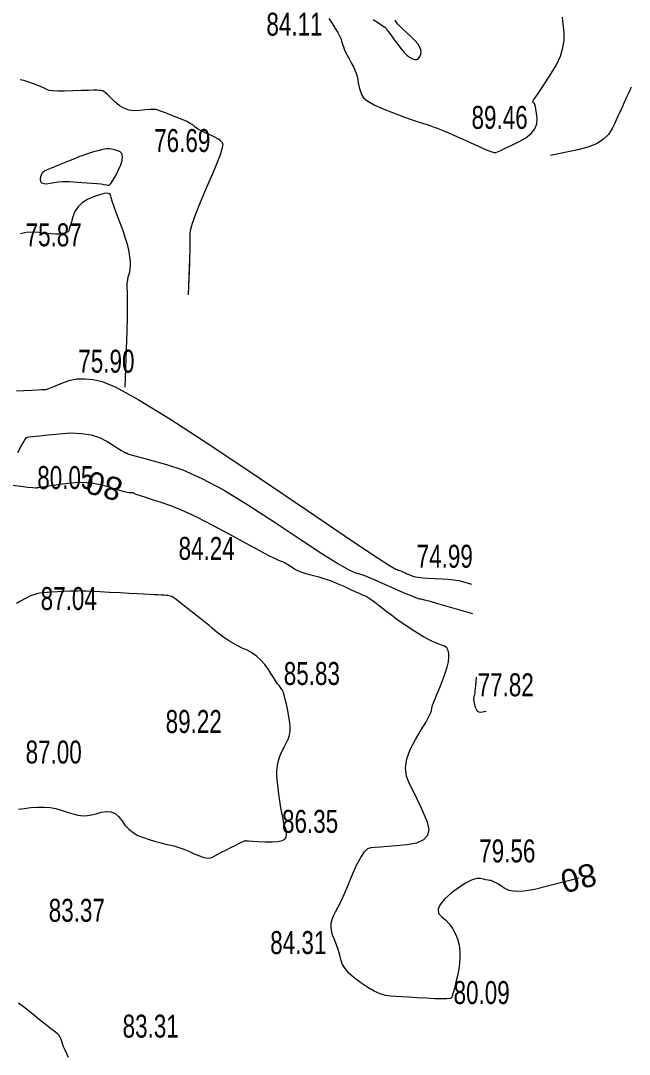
# Model space of a CAD drawing. Header units: metres. Extents: x 431006 to 434411, y 2469261 to 2473208.
# Drawn here: x 433508.7 to 433614.7, y 2471545.4 to 2471725.6 of the extents above; entities that cross this region are included whole.
import ezdxf
from ezdxf.enums import TextEntityAlignment as Align

# ---------------------------------------------------------------- set-up
doc = ezdxf.new("R2010")
doc.units = ezdxf.units.M
doc.header["$MEASUREMENT"] = 0
for name, color, linetype, lineweight in [('CAO DO', 8, 'Continuous', 18), ('MH_DongMuc', 8, 'Continuous', 18), ('MH_DongMuc_Con', 8, 'Continuous', 18)]:
    doc.layers.add(name, color=color, linetype=linetype, lineweight=lineweight)
doc.styles.get("Standard").update_dxf_attribs({"font": 'arial.ttf'})

msp = doc.modelspace()

# ---------------------------------------------------------------- linework, layer by layer
at = {"layer": 'MH_DongMuc', "color": 9, "lineweight": 0, "elevation": 80}
msp.add_lwpolyline([(433605.93, 2471576.16), (433598.24, 2471574.16), (433596.45, 2471573.89), (433594.97, 2471573.83), (433593.8, 2471574), (433592.93, 2471574.38), (433592.27, 2471574.83), (433591.71, 2471575.19), (433591.26, 2471575.45), (433590.91, 2471575.62), (433590.67, 2471575.7), (433590.44, 2471575.74), (433590.15, 2471575.8), (433589.77, 2471575.87), (433589.33, 2471575.97), (433588.81, 2471576.08), (433588.16, 2471576.07), (433587.34, 2471575.82), (433586.33, 2471575.31), (433585.15, 2471574.56), (433583.78, 2471573.55), (433582.55, 2471572.48), (433581.76, 2471571.53), (433581.42, 2471570.7), (433581.51, 2471569.99), (433582.05, 2471569.4), (433582.76, 2471568.82), (433583.4, 2471568.14), (433583.95, 2471567.37), (433584.41, 2471566.5), (433584.8, 2471565.53), (433585.08, 2471564.46), (433585.22, 2471563.31), (433585.23, 2471562.07), (433585.1, 2471560.74), (433584.84, 2471559.32), (433584.53, 2471557.99), (433584.27, 2471556.92), (433584.06, 2471556.12), (433583.89, 2471555.58), (433583.76, 2471555.3), (433583.5, 2471555.18), (433582.93, 2471555.11), (433582.05, 2471555.09), (433580.85, 2471555.12), (433579.35, 2471555.2), (433577.77, 2471555.3), (433576.35, 2471555.38), (433575.11, 2471555.45), (433574.04, 2471555.5), (433573.13, 2471555.54), (433572.27, 2471555.65), (433571.32, 2471555.95), (433570.28, 2471556.41), (433569.16, 2471557.06), (433567.94, 2471557.88), (433566.8, 2471558.76), (433565.89, 2471559.6), (433565.2, 2471560.38), (433564.74, 2471561.11), (433564.5, 2471561.79), (433564.37, 2471562.45), (433564.2, 2471563.09), (433564.01, 2471563.72), (433563.79, 2471564.34), (433563.53, 2471564.95), (433563.29, 2471565.54), (433563.09, 2471566.1), (433562.93, 2471566.63), (433562.82, 2471567.13), (433562.76, 2471567.6), (433562.76, 2471568.06), (433562.83, 2471568.56), (433562.99, 2471569.1), (433563.23, 2471569.66), (433563.55, 2471570.25), (433563.95, 2471570.99), (433564.45, 2471572), (433565.03, 2471573.28), (433565.69, 2471574.82), (433566.45, 2471576.63), (433567.22, 2471578.38), (433567.94, 2471579.74), (433568.6, 2471580.72), (433569.2, 2471581.3), (433569.75, 2471581.5), (433570.42, 2471581.53), (433571.38, 2471581.59), (433572.62, 2471581.69), (433574.16, 2471581.83), (433575.98, 2471582), (433577.7, 2471582.31), (433578.92, 2471582.85), (433579.63, 2471583.63), (433579.84, 2471584.63), (433579.55, 2471585.87), (433578.99, 2471587.23), (433578.39, 2471588.57), (433577.77, 2471589.9), (433577.12, 2471591.23), (433576.43, 2471592.55), (433575.91, 2471593.91), (433575.76, 2471595.37), (433575.97, 2471596.92), (433576.54, 2471598.58), (433577.48, 2471600.33), (433578.49, 2471601.97), (433579.27, 2471603.29), (433579.83, 2471604.3), (433580.16, 2471605), (433580.26, 2471605.38), (433580.31, 2471605.72), (433580.47, 2471606.29), (433580.77, 2471607.1), (433581.18, 2471608.13), (433581.71, 2471609.39), (433582.25, 2471610.71), (433582.68, 2471611.89), (433583, 2471612.94), (433583.21, 2471613.85), (433583.32, 2471614.63), (433583.31, 2471615.29), (433583.18, 2471615.83), (433582.92, 2471616.26), (433582.54, 2471616.57), (433582.03, 2471616.77), (433581.41, 2471616.96), (433580.68, 2471617.27), (433579.84, 2471617.68), (433578.89, 2471618.2), (433577.83, 2471618.83), (433576.72, 2471619.54), (433575.6, 2471620.29), (433574.48, 2471621.07), (433573.37, 2471621.9), (433572.25, 2471622.76), (433571.21, 2471623.57), (433570.33, 2471624.23), (433569.61, 2471624.74), (433569.05, 2471625.1), (433568.66, 2471625.32), (433568.26, 2471625.49), (433567.7, 2471625.74), (433566.97, 2471626.07), (433566.08, 2471626.48), (433565.03, 2471626.96), (433563.91, 2471627.45), (433562.82, 2471627.88), (433561.75, 2471628.26), (433560.71, 2471628.58), (433559.7, 2471628.84), (433558.75, 2471629.08), (433557.88, 2471629.36), (433557.1, 2471629.67), (433556.41, 2471630.01), (433555.8, 2471630.38), (433555.26, 2471630.73), (433554.77, 2471631.02), (433554.34, 2471631.25), (433553.96, 2471631.42), (433553.64, 2471631.53), (433553.06, 2471631.78), (433551.92, 2471632.35), (433550.21, 2471633.25), (433547.95, 2471634.48), (433545.12, 2471636.03), (433542.16, 2471637.63), (433539.49, 2471638.99), (433537.1, 2471640.11), (433535, 2471640.98), (433533.18, 2471641.62), (433531.67, 2471642.09), (433530.46, 2471642.47), (433529.56, 2471642.76), (433528.97, 2471642.96), (433528.68, 2471643.07), (433528.56, 2471643.14), (433528.46, 2471643.19), (433528.37, 2471643.23), (433528.31, 2471643.26), (433528.26, 2471643.28), (433528.23, 2471643.29), (433528.19, 2471643.3), (433528.15, 2471643.3), (433528.11, 2471643.3), (433528.07, 2471643.3), (433528.02, 2471643.3), (433527.94, 2471643.3), (433527.84, 2471643.3), (433527.7, 2471643.3), (433527.55, 2471643.3), (433527.25, 2471643.35), (433526.72, 2471643.48), (433525.95, 2471643.7), (433524.94, 2471644), (433523.68, 2471644.38), (433522.31, 2471644.74), (433520.94, 2471644.98), (433519.56, 2471645.09), (433518.19, 2471645.07), (433516.81, 2471644.93), (433515.54, 2471644.74), (433514.46, 2471644.59), (433513.59, 2471644.46), (433512.92, 2471644.36), (433512.44, 2471644.3), (433512.11, 2471644.26), (433511.84, 2471644.22), (433511.65, 2471644.18), (433511.53, 2471644.15), (433511.48, 2471644.12), (433511.3, 2471644.12), (433510.78, 2471644.17), (433509.91, 2471644.26), (433508.71, 2471644.41), (433507.17, 2471644.6)], dxfattribs=at)
at = {"layer": 'MH_DongMuc_Con', "color": 8, "lineweight": 0}
for points, elevation in [([(433562.37, 2471726), (433562.97, 2471725.11), (433563.51, 2471724.24), (433563.93, 2471723.53), (433564.24, 2471722.99), (433564.43, 2471722.61), (433564.51, 2471722.4), (433564.54, 2471722.25), (433564.6, 2471722.03), (433564.68, 2471721.77), (433564.78, 2471721.45), (433564.91, 2471721.07), (433565.08, 2471720.64), (433565.3, 2471720.14), (433565.58, 2471719.57), (433565.91, 2471718.94), (433566.29, 2471718.24), (433566.66, 2471717.54), (433566.96, 2471716.88), (433567.19, 2471716.28), (433567.36, 2471715.73), (433567.45, 2471715.23), (433567.52, 2471714.76), (433567.62, 2471714.27), (433567.74, 2471713.76), (433567.9, 2471713.25), (433568.08, 2471712.72), (433568.45, 2471712.17), (433569.18, 2471711.58), (433570.26, 2471710.95), (433571.69, 2471710.29), (433573.48, 2471709.59), (433575.27, 2471708.93), (433576.7, 2471708.41), (433577.78, 2471708.03), (433578.51, 2471707.79), (433578.88, 2471707.68), (433579.13, 2471707.61), (433579.5, 2471707.5), (433579.98, 2471707.34), (433580.57, 2471707.13), (433581.28, 2471706.88), (433582.12, 2471706.55), (433583.13, 2471706.13), (433584.3, 2471705.62), (433585.63, 2471705.02), (433587.12, 2471704.32), (433588.56, 2471703.66), (433589.71, 2471703.16), (433590.59, 2471702.82), (433591.18, 2471702.64), (433591.5, 2471702.63), (433591.8, 2471702.75), (433592.34, 2471703), (433593.13, 2471703.37), (433594.17, 2471703.86), (433595.46, 2471704.47), (433596.71, 2471705.17), (433597.66, 2471705.93), (433598.31, 2471706.75), (433598.65, 2471707.64), (433598.68, 2471708.58), (433598.57, 2471709.46), (433598.46, 2471710.16), (433598.37, 2471710.67), (433598.28, 2471711.01), (433598.2, 2471711.16), (433598.13, 2471711.22), (433598.07, 2471711.28), (433598.02, 2471711.35), (433597.99, 2471711.42), (433597.96, 2471711.49), (433597.96, 2471711.57), (433597.99, 2471711.67), (433598.04, 2471711.78), (433598.12, 2471711.9), (433598.23, 2471712.04), (433598.44, 2471712.33), (433598.84, 2471712.91), (433599.42, 2471713.78), (433600.18, 2471714.93), (433601.13, 2471716.38), (433602.05, 2471717.94), (433602.74, 2471719.43), (433603.19, 2471720.85), (433603.41, 2471722.2), (433603.39, 2471723.48), (433603.27, 2471724.62), (433603.17, 2471725.54), (433603.08, 2471726.24)], 86), ([(433570.13, 2471725.83), (433571.02, 2471725.24), (433571.69, 2471724.78), (433572.13, 2471724.45), (433572.35, 2471724.24), (433572.5, 2471724.02), (433572.77, 2471723.65), (433573.16, 2471723.12), (433573.65, 2471722.44), (433574.26, 2471721.61), (433574.9, 2471720.77), (433575.49, 2471720.09), (433576.04, 2471719.55), (433576.53, 2471719.17), (433576.97, 2471718.93), (433577.37, 2471718.84), (433577.7, 2471718.87), (433577.99, 2471719.04), (433578.22, 2471719.35), (433578.4, 2471719.78), (433578.45, 2471720.31), (433578.3, 2471720.88), (433577.94, 2471721.51), (433577.38, 2471722.18), (433576.62, 2471722.91), (433575.84, 2471723.61), (433575.2, 2471724.19), (433574.73, 2471724.66), (433574.41, 2471725.01), (433574.24, 2471725.26), (433574.14, 2471725.43), (433574.01, 2471725.57), (433573.86, 2471725.69)], 88), ([(433537.94, 2471677.82), (433538.16, 2471684.08), (433538.2, 2471685.52), (433538.22, 2471686.71), (433538.22, 2471687.65), (433538.19, 2471688.33), (433538.29, 2471689.1), (433538.62, 2471690.3), (433539.19, 2471691.94), (433540.01, 2471694), (433541.08, 2471696.5), (433542.14, 2471698.98), (433542.96, 2471700.96), (433543.53, 2471702.47), (433543.86, 2471703.49), (433543.95, 2471704.02), (433543.83, 2471704.32), (433543.52, 2471704.65), (433543.04, 2471705), (433542.38, 2471705.37), (433541.54, 2471705.76), (433540.69, 2471706.14), (433540, 2471706.48), (433539.47, 2471706.77), (433539.1, 2471707.02), (433538.89, 2471707.23), (433538.67, 2471707.43), (433538.24, 2471707.69), (433537.61, 2471708.01), (433536.79, 2471708.37), (433535.77, 2471708.79), (433534.74, 2471709.2), (433533.9, 2471709.53), (433533.24, 2471709.79), (433532.77, 2471709.98), (433532.49, 2471710.09), (433532.21, 2471710.14), (433531.77, 2471710.15), (433531.16, 2471710.12), (433530.38, 2471710.05), (433529.44, 2471709.94), (433528.44, 2471709.9), (433527.51, 2471710.03), (433526.63, 2471710.34), (433525.81, 2471710.82), (433525.06, 2471711.47), (433524.39, 2471712.14), (433523.86, 2471712.67), (433523.45, 2471713.05), (433523.17, 2471713.28), (433523.02, 2471713.36), (433522.92, 2471713.37), (433522.8, 2471713.39), (433522.67, 2471713.41), (433522.51, 2471713.43), (433522.34, 2471713.46), (433522.01, 2471713.48), (433521.39, 2471713.48), (433520.48, 2471713.46), (433519.29, 2471713.43), (433517.81, 2471713.38), (433516.33, 2471713.34), (433515.14, 2471713.34), (433514.25, 2471713.37), (433513.65, 2471713.43), (433513.34, 2471713.54), (433513.11, 2471713.68), (433512.74, 2471713.86), (433512.22, 2471714.08), (433511.56, 2471714.35), (433510.76, 2471714.66), (433509.94, 2471714.96), (433509.22, 2471715.17), (433508.6, 2471715.31)], 78), ([(433615.06, 2471714.03), (433614.7, 2471713.23), (433614.28, 2471712.28), (433613.87, 2471711.36), (433613.55, 2471710.64), (433613.31, 2471710.12), (433613.15, 2471709.81), (433613.08, 2471709.69), (433613.06, 2471709.66), (433613.04, 2471709.64), (433613.02, 2471709.62), (433613.02, 2471709.6), (433613.02, 2471709.57), (433612.98, 2471709.44), (433612.83, 2471709.1), (433612.58, 2471708.54), (433612.23, 2471707.77), (433611.78, 2471706.79), (433611.14, 2471705.77), (433610.21, 2471704.89), (433609.01, 2471704.15), (433607.52, 2471703.55), (433605.76, 2471703.09), (433600.99, 2471702.11)], 84), ([(433523.75, 2471703.26), (433523.28, 2471703.2), (433522.73, 2471703.09), (433522.1, 2471702.93), (433521.38, 2471702.72), (433520.69, 2471702.5), (433520.12, 2471702.32), (433519.68, 2471702.17), (433519.36, 2471702.06), (433519.17, 2471701.99), (433518.95, 2471701.91), (433518.57, 2471701.75), (433518.03, 2471701.53), (433517.31, 2471701.23), (433516.43, 2471700.87), (433515.55, 2471700.51), (433514.86, 2471700.23), (433514.34, 2471700.02), (433514, 2471699.89), (433513.84, 2471699.83), (433513.74, 2471699.8), (433513.6, 2471699.74), (433513.41, 2471699.66), (433513.17, 2471699.55), (433512.88, 2471699.41), (433512.6, 2471699.23), (433512.38, 2471698.99), (433512.22, 2471698.7), (433512.12, 2471698.36), (433512.07, 2471697.96), (433512.13, 2471697.59), (433512.34, 2471697.34), (433512.68, 2471697.21), (433513.17, 2471697.19), (433513.81, 2471697.28), (433514.51, 2471697.42), (433515.2, 2471697.51), (433515.88, 2471697.56), (433516.54, 2471697.58), (433517.19, 2471697.55), (433517.86, 2471697.5), (433518.59, 2471697.45), (433519.38, 2471697.4), (433520.22, 2471697.34), (433521.12, 2471697.28), (433521.97, 2471697.22), (433522.68, 2471697.15), (433523.23, 2471697.08), (433523.64, 2471697), (433523.89, 2471696.92), (433524.11, 2471696.95), (433524.39, 2471697.23), (433524.75, 2471697.74), (433525.18, 2471698.48), (433525.67, 2471699.47), (433526.11, 2471700.48), (433526.36, 2471701.32), (433526.43, 2471701.97), (433526.31, 2471702.44), (433526, 2471702.72), (433525.6, 2471702.9), (433525.21, 2471703.04), (433524.84, 2471703.15), (433524.48, 2471703.23), (433524.13, 2471703.26), (433523.75, 2471703.26)], 76), ([(433526.88, 2471661.75), (433527.22, 2471671.6), (433527.28, 2471673.87), (433527.31, 2471675.74), (433527.3, 2471677.21), (433527.27, 2471678.29), (433527.24, 2471679.11), (433527.26, 2471679.83), (433527.32, 2471680.46), (433527.41, 2471680.98), (433527.56, 2471681.4), (433527.69, 2471681.82), (433527.78, 2471682.33), (433527.81, 2471682.94), (433527.79, 2471683.64), (433527.72, 2471684.43), (433527.57, 2471685.34), (433527.32, 2471686.4), (433526.97, 2471687.62), (433526.51, 2471688.99), (433525.95, 2471690.51), (433525.39, 2471691.97), (433524.96, 2471693.18), (433524.63, 2471694.12), (433524.43, 2471694.81), (433524.34, 2471695.23), (433524.19, 2471695.45), (433523.82, 2471695.53), (433523.23, 2471695.47), (433522.41, 2471695.26), (433521.37, 2471694.91), (433520.3, 2471694.43), (433519.4, 2471693.84), (433518.68, 2471693.14), (433518.14, 2471692.33), (433517.77, 2471691.41), (433517.51, 2471690.52), (433517.3, 2471689.82), (433517.15, 2471689.31), (433517.04, 2471688.99), (433516.99, 2471688.85), (433516.93, 2471688.8), (433516.79, 2471688.74), (433516.57, 2471688.66), (433516.27, 2471688.58), (433515.9, 2471688.49), (433515.41, 2471688.41), (433514.76, 2471688.39), (433513.95, 2471688.43), (433512.98, 2471688.52), (433511.84, 2471688.66), (433510.68, 2471688.74), (433509.61, 2471688.67), (433508.64, 2471688.44)], 76), ([(433507.93, 2471661.07), (433509.23, 2471661.14), (433510.53, 2471661.2), (433511.56, 2471661.25), (433512.33, 2471661.29), (433512.84, 2471661.32), (433513.09, 2471661.34), (433513.3, 2471661.4), (433513.71, 2471661.56), (433514.32, 2471661.8), (433515.12, 2471662.13), (433516.12, 2471662.56), (433517.27, 2471662.94), (433518.52, 2471663.15), (433519.87, 2471663.19), (433521.32, 2471663.05), (433522.87, 2471662.74), (433525.25, 2471661.75), (433529.17, 2471659.57), (433534.64, 2471656.21), (433541.66, 2471651.66), (433550.22, 2471645.92), (433558.65, 2471640.21), (433565.24, 2471635.76), (433570.01, 2471632.57), (433572.96, 2471630.64), (433574.07, 2471629.97), (433574.27, 2471629.91), (433574.48, 2471629.85), (433574.7, 2471629.77), (433574.92, 2471629.69), (433575.14, 2471629.59), (433575.39, 2471629.48), (433575.67, 2471629.35), (433575.99, 2471629.21), (433576.34, 2471629.06), (433576.73, 2471628.89), (433577.22, 2471628.72), (433577.89, 2471628.59), (433578.74, 2471628.49), (433579.75, 2471628.41), (433580.94, 2471628.36), (433582.16, 2471628.31), (433583.24, 2471628.24), (433584.19, 2471628.13), (433585.01, 2471628), (433585.7, 2471627.83), (433587.25, 2471627.39)], 76), ([(433508.18, 2471650.35), (433508.68, 2471651.3), (433509.08, 2471652.04), (433509.4, 2471652.57), (433509.64, 2471652.9), (433509.79, 2471653.02), (433510.1, 2471653.05), (433510.82, 2471653.13), (433511.94, 2471653.25), (433513.47, 2471653.41), (433515.4, 2471653.61), (433517.44, 2471653.74), (433519.3, 2471653.67), (433520.96, 2471653.4), (433522.43, 2471652.94), (433523.72, 2471652.27), (433524.79, 2471651.59), (433525.64, 2471651.05), (433526.25, 2471650.67), (433526.64, 2471650.43), (433526.8, 2471650.34), (433526.84, 2471650.33), (433526.89, 2471650.31), (433526.93, 2471650.3), (433526.98, 2471650.28), (433527.03, 2471650.27), (433527.08, 2471650.25), (433527.14, 2471650.22), (433527.21, 2471650.19), (433527.28, 2471650.16), (433527.36, 2471650.11), (433527.7, 2471650), (433528.54, 2471649.76), (433529.89, 2471649.39), (433531.74, 2471648.9), (433534.1, 2471648.27), (433536.95, 2471647.31), (433540.26, 2471645.82), (433544.04, 2471643.8), (433548.29, 2471641.24), (433553.01, 2471638.15), (433557.53, 2471635.11), (433561.17, 2471632.72), (433563.95, 2471630.97), (433565.85, 2471629.86), (433566.89, 2471629.4), (433567.49, 2471629.25), (433568.12, 2471629.05), (433568.76, 2471628.83), (433569.41, 2471628.57), (433570.09, 2471628.27), (433570.82, 2471627.94), (433571.66, 2471627.56), (433572.61, 2471627.14), (433573.66, 2471626.68), (433574.83, 2471626.18), (433575.93, 2471625.7), (433576.82, 2471625.33), (433577.48, 2471625.07), (433577.93, 2471624.91), (433578.16, 2471624.85), (433578.44, 2471624.8), (433579.06, 2471624.64), (433580.02, 2471624.39), (433581.31, 2471624.03), (433582.94, 2471623.57), (433587.42, 2471622.29)], 78), ([(433508.28, 2471588.14), (433509.27, 2471588.29), (433510.43, 2471588.43), (433511.63, 2471588.52), (433512.76, 2471588.53), (433513.82, 2471588.43), (433514.81, 2471588.25), (433515.73, 2471587.98), (433516.58, 2471587.69), (433517.35, 2471587.45), (433518.03, 2471587.26), (433518.64, 2471587.13), (433519.17, 2471587.05), (433519.7, 2471587.02), (433520.32, 2471587.07), (433521.03, 2471587.18), (433521.83, 2471587.36), (433522.71, 2471587.61), (433523.6, 2471587.78), (433524.4, 2471587.71), (433525.12, 2471587.43), (433525.75, 2471586.91), (433526.29, 2471586.17), (433526.85, 2471585.37), (433527.5, 2471584.67), (433528.26, 2471584.08), (433529.11, 2471583.59), (433530.07, 2471583.2), (433531.06, 2471582.88), (433532, 2471582.6), (433532.9, 2471582.35), (433533.76, 2471582.13), (433534.58, 2471581.94), (433535.39, 2471581.74), (433536.23, 2471581.49), (433537.1, 2471581.18), (433538, 2471580.81), (433538.93, 2471580.39), (433539.82, 2471580.01), (433540.58, 2471579.76), (433541.21, 2471579.64), (433541.73, 2471579.65), (433542.12, 2471579.8), (433542.51, 2471580.04), (433543.02, 2471580.32), (433543.66, 2471580.66), (433544.42, 2471581.04), (433545.3, 2471581.47), (433546.15, 2471581.89), (433546.82, 2471582.21), (433547.3, 2471582.44), (433547.6, 2471582.59), (433547.71, 2471582.64), (433547.73, 2471582.66), (433547.74, 2471582.66), (433547.76, 2471582.67), (433547.78, 2471582.67), (433547.79, 2471582.67), (433547.94, 2471582.66), (433548.36, 2471582.64), (433549.06, 2471582.6), (433550.03, 2471582.55), (433551.27, 2471582.48), (433552.52, 2471582.46), (433553.51, 2471582.52), (433554.24, 2471582.68), (433554.71, 2471582.94), (433554.93, 2471583.28), (433554.99, 2471583.66), (433555.01, 2471584), (433555, 2471584.31), (433554.94, 2471584.59), (433554.84, 2471584.83), (433554.71, 2471585.15), (433554.56, 2471585.67), (433554.4, 2471586.39), (433554.22, 2471587.3), (433554.03, 2471588.42), (433553.84, 2471589.61), (433553.67, 2471590.75), (433553.54, 2471591.84), (433553.43, 2471592.89), (433553.34, 2471593.89), (433553.32, 2471594.85), (433553.41, 2471595.77), (433553.59, 2471596.66), (433553.88, 2471597.52), (433554.26, 2471598.33), (433554.67, 2471599.09), (433555, 2471599.78), (433555.27, 2471600.38), (433555.47, 2471600.91), (433555.59, 2471601.35), (433555.65, 2471601.84), (433555.65, 2471602.48), (433555.57, 2471603.28), (433555.43, 2471604.24), (433555.22, 2471605.35), (433554.99, 2471606.45), (433554.78, 2471607.36), (433554.58, 2471608.07), (433554.4, 2471608.6), (433554.25, 2471608.94), (433554.1, 2471609.17), (433553.97, 2471609.37), (433553.84, 2471609.55), (433553.72, 2471609.7), (433553.61, 2471609.82), (433553.46, 2471610.02), (433553.2, 2471610.38), (433552.85, 2471610.91), (433552.39, 2471611.61), (433551.84, 2471612.48), (433551.2, 2471613.37), (433550.52, 2471614.16), (433549.78, 2471614.83), (433548.98, 2471615.4), (433548.14, 2471615.86), (433547.3, 2471616.25), (433546.54, 2471616.63), (433545.86, 2471616.99), (433545.25, 2471617.34), (433544.72, 2471617.67), (433544.23, 2471617.99), (433543.77, 2471618.32), (433543.33, 2471618.65), (433542.91, 2471618.98), (433542.51, 2471619.32), (433542.05, 2471619.71), (433541.44, 2471620.21), (433540.7, 2471620.82), (433539.81, 2471621.52), (433538.78, 2471622.34), (433537.77, 2471623.13), (433536.93, 2471623.79), (433536.27, 2471624.31), (433535.79, 2471624.69), (433535.48, 2471624.93), (433535.24, 2471625.08), (433534.99, 2471625.21), (433534.7, 2471625.31), (433534.4, 2471625.38), (433534.07, 2471625.42), (433533.68, 2471625.45), (433533.18, 2471625.48), (433532.59, 2471625.52), (433531.89, 2471625.55), (433531.09, 2471625.59), (433530.13, 2471625.64), (433528.96, 2471625.7), (433527.58, 2471625.77), (433525.99, 2471625.85), (433524.18, 2471625.94), (433522.45, 2471626.03), (433521.09, 2471626.1), (433520.11, 2471626.16), (433519.51, 2471626.19), (433519.28, 2471626.2), (433519.24, 2471626.2), (433519.21, 2471626.2), (433519.18, 2471626.2), (433519.17, 2471626.2), (433519.16, 2471626.2), (433519.16, 2471626.2), (433519.15, 2471626.2), (433519.15, 2471626.2), (433519.15, 2471626.2), (433519.14, 2471626.2), (433519.02, 2471626.2), (433518.66, 2471626.19), (433518.07, 2471626.17), (433517.25, 2471626.14), (433516.19, 2471626.11), (433515.08, 2471626.06), (433514.11, 2471626.01), (433513.27, 2471625.95), (433512.56, 2471625.88), (433511.98, 2471625.8), (433511.47, 2471625.69), (433510.94, 2471625.53), (433510.41, 2471625.32), (433509.85, 2471625.07), (433509.29, 2471624.77), (433508.67, 2471624.42), (433507.96, 2471623.99)], 86), ([(433589.78, 2471605.21), (433588.79, 2471604.99), (433588.55, 2471605.05), (433588.34, 2471605.19), (433588.16, 2471605.43), (433588.02, 2471605.75), (433587.9, 2471606.11), (433587.81, 2471606.43), (433587.74, 2471606.71), (433587.69, 2471606.96), (433587.67, 2471607.18), (433587.66, 2471607.38), (433587.67, 2471607.55), (433587.69, 2471607.71), (433587.72, 2471607.85), (433587.76, 2471607.97), (433587.81, 2471608.13), (433587.86, 2471608.39), (433587.91, 2471608.74), (433587.95, 2471609.18), (433587.99, 2471609.72), (433588.1, 2471611.18)], 78), ([(433517.03, 2471544.87), (433516.69, 2471545.51), (433516.4, 2471546.12), (433516.16, 2471546.72), (433515.98, 2471547.3), (433515.81, 2471547.84), (433515.6, 2471548.3), (433515.37, 2471548.69), (433515.1, 2471549.01), (433514.8, 2471549.25), (433514.44, 2471549.5), (433514.01, 2471549.82), (433513.5, 2471550.21), (433512.92, 2471550.68), (433512.26, 2471551.22), (433511.54, 2471551.81), (433510.78, 2471552.41), (433509.99, 2471553.04), (433509.16, 2471553.69), (433508.3, 2471554.37)], 86)]:
    msp.add_lwpolyline(points, dxfattribs=dict(at, elevation=elevation))
at = {"layer": 'MH_DongMuc_Con', "color": 9, "lineweight": 0}
for points, elevation in [([(433523.75, 2471703.26), (433523.28, 2471703.2), (433522.73, 2471703.09), (433522.1, 2471702.93), (433521.38, 2471702.72), (433520.69, 2471702.5), (433520.12, 2471702.32), (433519.68, 2471702.17), (433519.36, 2471702.06), (433519.17, 2471701.99), (433518.95, 2471701.91), (433518.57, 2471701.75), (433518.03, 2471701.53), (433517.31, 2471701.23), (433516.43, 2471700.87), (433515.55, 2471700.51), (433514.86, 2471700.23), (433514.34, 2471700.02), (433514, 2471699.89), (433513.84, 2471699.83), (433513.74, 2471699.8), (433513.6, 2471699.74), (433513.41, 2471699.66), (433513.17, 2471699.55), (433512.88, 2471699.41), (433512.6, 2471699.23), (433512.38, 2471698.99), (433512.22, 2471698.7), (433512.12, 2471698.36), (433512.07, 2471697.96), (433512.13, 2471697.59), (433512.34, 2471697.34), (433512.68, 2471697.21), (433513.17, 2471697.19), (433513.81, 2471697.28), (433514.51, 2471697.42), (433515.2, 2471697.51), (433515.88, 2471697.56), (433516.54, 2471697.58), (433517.19, 2471697.55), (433517.86, 2471697.5), (433518.59, 2471697.45), (433519.38, 2471697.4), (433520.22, 2471697.34), (433521.12, 2471697.28), (433521.97, 2471697.22), (433522.68, 2471697.15), (433523.23, 2471697.08), (433523.64, 2471697), (433523.89, 2471696.92), (433524.11, 2471696.95), (433524.39, 2471697.23), (433524.75, 2471697.74), (433525.18, 2471698.48), (433525.67, 2471699.47), (433526.11, 2471700.48), (433526.36, 2471701.32), (433526.43, 2471701.97), (433526.31, 2471702.44), (433526, 2471702.72), (433525.6, 2471702.9), (433525.21, 2471703.04), (433524.84, 2471703.15), (433524.48, 2471703.23), (433524.13, 2471703.26), (433523.75, 2471703.26)], 76), ([(433526.88, 2471661.75), (433527.22, 2471671.6), (433527.28, 2471673.87), (433527.31, 2471675.74), (433527.3, 2471677.21), (433527.27, 2471678.29), (433527.24, 2471679.11), (433527.26, 2471679.83), (433527.32, 2471680.46), (433527.41, 2471680.98), (433527.56, 2471681.4), (433527.69, 2471681.82), (433527.78, 2471682.33), (433527.81, 2471682.94), (433527.79, 2471683.64), (433527.72, 2471684.43), (433527.57, 2471685.34), (433527.32, 2471686.4), (433526.97, 2471687.62), (433526.51, 2471688.99), (433525.95, 2471690.51), (433525.39, 2471691.97), (433524.96, 2471693.18), (433524.63, 2471694.12), (433524.43, 2471694.81), (433524.34, 2471695.23), (433524.19, 2471695.45), (433523.82, 2471695.53), (433523.23, 2471695.47), (433522.41, 2471695.26), (433521.37, 2471694.91), (433520.3, 2471694.43), (433519.4, 2471693.84), (433518.68, 2471693.14), (433518.14, 2471692.33), (433517.77, 2471691.41), (433517.51, 2471690.52), (433517.3, 2471689.82), (433517.15, 2471689.31), (433517.04, 2471688.99), (433516.99, 2471688.85), (433516.93, 2471688.8), (433516.79, 2471688.74), (433516.57, 2471688.66), (433516.27, 2471688.58), (433515.9, 2471688.49), (433515.41, 2471688.41), (433514.76, 2471688.39), (433513.95, 2471688.43), (433512.98, 2471688.52), (433511.84, 2471688.66), (433510.68, 2471688.74), (433509.61, 2471688.67), (433508.64, 2471688.44)], 76), ([(433537.94, 2471677.82), (433538.14, 2471683.42)], 78), ([(433507.93, 2471661.07), (433509.23, 2471661.14), (433510.53, 2471661.2), (433511.56, 2471661.25), (433512.33, 2471661.29), (433512.84, 2471661.32), (433513.09, 2471661.34), (433513.3, 2471661.4), (433513.71, 2471661.56), (433514.32, 2471661.8), (433515.12, 2471662.13), (433516.12, 2471662.56), (433517.27, 2471662.94), (433518.52, 2471663.15), (433519.87, 2471663.19), (433521.32, 2471663.05), (433522.87, 2471662.74), (433525.25, 2471661.75), (433529.17, 2471659.57), (433534.64, 2471656.21), (433541.66, 2471651.66), (433550.22, 2471645.92), (433558.65, 2471640.21), (433565.24, 2471635.76), (433570.01, 2471632.57), (433572.96, 2471630.64), (433574.07, 2471629.97), (433574.27, 2471629.91), (433574.48, 2471629.85), (433574.7, 2471629.77), (433574.92, 2471629.69), (433575.14, 2471629.59), (433575.39, 2471629.48), (433575.67, 2471629.35), (433575.99, 2471629.21), (433576.34, 2471629.06), (433576.73, 2471628.89), (433577.22, 2471628.72), (433577.89, 2471628.59), (433578.74, 2471628.49), (433579.75, 2471628.41), (433580.94, 2471628.36), (433582.16, 2471628.31), (433583.24, 2471628.24), (433584.19, 2471628.13), (433585.01, 2471628), (433585.7, 2471627.83), (433587.25, 2471627.39)], 76), ([(433508.18, 2471650.35), (433508.68, 2471651.3), (433509.08, 2471652.04), (433509.4, 2471652.57), (433509.64, 2471652.9), (433509.79, 2471653.02), (433510.1, 2471653.05), (433510.82, 2471653.13), (433511.94, 2471653.25), (433513.47, 2471653.41), (433515.4, 2471653.61), (433517.44, 2471653.74), (433519.3, 2471653.67), (433520.96, 2471653.4), (433522.43, 2471652.94), (433523.72, 2471652.27), (433524.79, 2471651.59), (433525.64, 2471651.05), (433526.25, 2471650.67), (433526.64, 2471650.43), (433526.8, 2471650.34), (433526.84, 2471650.33), (433526.89, 2471650.31), (433526.93, 2471650.3), (433526.98, 2471650.28), (433527.03, 2471650.27), (433527.08, 2471650.25), (433527.14, 2471650.22), (433527.21, 2471650.19), (433527.28, 2471650.16), (433527.36, 2471650.11), (433527.7, 2471650), (433528.54, 2471649.76), (433529.89, 2471649.39), (433531.74, 2471648.9), (433534.1, 2471648.27), (433536.95, 2471647.31), (433540.26, 2471645.82), (433544.04, 2471643.8), (433548.29, 2471641.24), (433553.01, 2471638.15), (433557.53, 2471635.11), (433561.17, 2471632.72), (433563.95, 2471630.97), (433565.85, 2471629.86), (433566.89, 2471629.4), (433567.49, 2471629.25), (433568.12, 2471629.05), (433568.76, 2471628.83), (433569.41, 2471628.57), (433570.09, 2471628.27), (433570.82, 2471627.94), (433571.66, 2471627.56), (433572.61, 2471627.14), (433573.66, 2471626.68), (433574.83, 2471626.18), (433575.93, 2471625.7), (433576.82, 2471625.33), (433577.48, 2471625.07), (433577.93, 2471624.91), (433578.16, 2471624.85), (433578.44, 2471624.8), (433579.06, 2471624.64), (433580.02, 2471624.39), (433581.31, 2471624.03), (433582.94, 2471623.57), (433587.42, 2471622.29)], 78), ([(433589.78, 2471605.21), (433588.79, 2471604.99), (433588.55, 2471605.05), (433588.34, 2471605.19), (433588.16, 2471605.43), (433588.02, 2471605.75), (433587.9, 2471606.11), (433587.81, 2471606.43), (433587.74, 2471606.71), (433587.69, 2471606.96), (433587.67, 2471607.18), (433587.66, 2471607.38), (433587.67, 2471607.55), (433587.69, 2471607.71), (433587.72, 2471607.85), (433587.76, 2471607.97), (433587.81, 2471608.13), (433587.86, 2471608.39), (433587.91, 2471608.74), (433587.95, 2471609.18), (433587.99, 2471609.72), (433588.1, 2471611.18)], 78)]:
    msp.add_lwpolyline(points, dxfattribs=dict(at, elevation=elevation))

# ---------------------------------------------------------------- texts
at = {"layer": 'CAO DO', "color": 8, "lineweight": 0, "width": 0.7}
for s, p in [('84.11', (433551.5, 2471723, 84.11)), ('89.46', (433587.25, 2471706.75, 89.46)), ('76.69', (433531.94, 2471702.72, 76.69)), ('75.87', (433509.53, 2471686.28, 75.87)), ('75.90', (433518.72, 2471664.25, 75.9)), ('80.05', (433511.56, 2471643.97, 80.05)), ('84.24', (433536.19, 2471631.62, 84.24)), ('74.99', (433577.69, 2471630.25, 74.99)), ('87.04', (433512.16, 2471622.88, 87.04)), ('85.83', (433554.53, 2471609.81, 85.83)), ('77.82', (433588.31, 2471607.84, 77.82)), ('89.22', (433533.94, 2471601.44, 89.22)), ('87.00', (433509.53, 2471596.12, 87)), ('86.35', (433554.22, 2471584.03, 86.35)), ('79.56', (433588.59, 2471578.88, 79.56)), ('83.37', (433513.56, 2471568.53, 83.37)), ('84.31', (433552.16, 2471562.91, 84.31)), ('80.09', (433584.12, 2471554.19, 80.09)), ('83.31', (433526.44, 2471548.34, 83.31))]:
    msp.add_text(s, height=4, dxfattribs=at).set_placement(p)
at = {"layer": 'CAO DO', "color": 9, "lineweight": 0, "width": 0.7}
for s, p in [('75.87', (433509.53, 2471686.28, 75.87)), ('75.90', (433518.72, 2471664.25, 75.9)), ('80.05', (433511.56, 2471643.97, 80.05)), ('84.24', (433536.19, 2471631.62, 84.24)), ('74.99', (433577.69, 2471630.25, 74.99)), ('87.04', (433512.16, 2471622.88, 87.04)), ('85.83', (433554.53, 2471609.81, 85.83)), ('77.82', (433588.31, 2471607.84, 77.82)), ('89.22', (433533.94, 2471601.44, 89.22)), ('87.00', (433509.53, 2471596.12, 87)), ('86.35', (433554.22, 2471584.03, 86.35)), ('79.56', (433588.59, 2471578.88, 79.56)), ('83.37', (433513.56, 2471568.53, 83.37)), ('84.31', (433552.16, 2471562.91, 84.31)), ('80.09', (433584.12, 2471554.19, 80.09)), ('83.31', (433526.44, 2471548.34, 83.31))]:
    msp.add_text(s, height=4, dxfattribs=at).set_placement(p)
at = {"layer": 'MH_DongMuc', "color": 8, "lineweight": 0}
for rotation, p in [(165.1932, (433523.22, 2471644.5, 80)), (194.6025, (433605.93, 2471576.16, 80))]:
    msp.add_text('80', height=4, rotation=rotation, dxfattribs=at).set_placement(p, align=Align.MIDDLE)
at = {"layer": 'MH_DongMuc', "color": 9, "lineweight": 0}
for rotation, p in [(165.1932, (433523.22, 2471644.5, 80)), (194.6025, (433605.93, 2471576.16, 80))]:
    msp.add_text('80', height=4, rotation=rotation, dxfattribs=at).set_placement(p, align=Align.MIDDLE)

doc.saveas('drawing.dxf')
